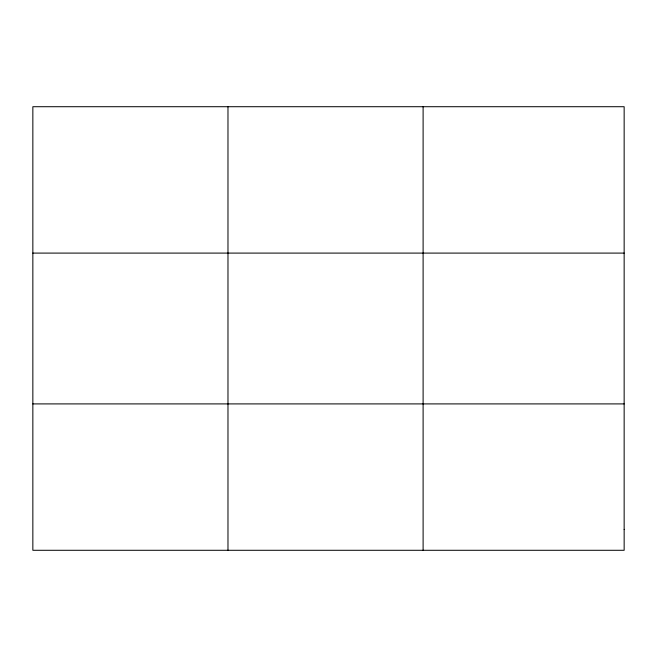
<?xml version="1.0" encoding="UTF-8"?>
<svg xmlns="http://www.w3.org/2000/svg" width="657" height="657" viewBox="0 0 657 657"><rect width="100%" height="100%" fill="white"/><g stroke="black" fill="none" stroke-linecap="round" stroke-linejoin="round"><path stroke-width="0.99" d="M227.979 106.713L227.979 550.287M423.108 106.713L423.108 550.287M32.85 253.093L624.15 253.093M32.85 403.907L624.15 403.907M624.15 529.378L624.15 550.287L32.85 550.287L32.85 106.713L624.15 106.713L624.15 529.378"/></g></svg>
